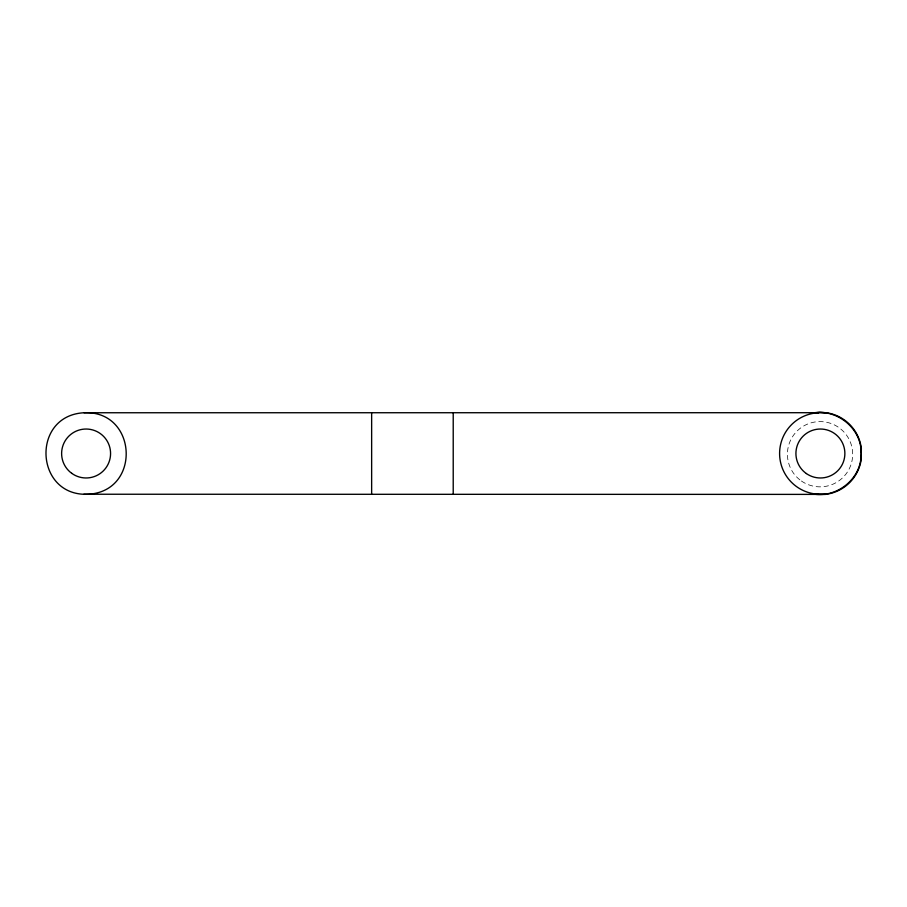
<?xml version="1.0" encoding="UTF-8"?>
<svg xmlns="http://www.w3.org/2000/svg" width="907" height="907" viewBox="0 0 907 907"><rect width="100%" height="100%" fill="white"/><g stroke="black" fill="none" stroke-linecap="round" stroke-linejoin="round"><path stroke-width="0.68" stroke-dasharray="4.54 3.4" d="M801.403 481.005A32.641 32.641 0 0 0 852.569 456.981A32.641 32.641 0 0 0 806.187 424.68A32.641 32.641 0 0 0 801.403 481.005"/><path stroke-width="1.36" d="M861.253 458.874L861.344 448.477A41.2 41.2 0 0 0 828.306 413.048L826.39 412.787M861.106 456.153C860.187 479.134 837.603 497.093 815.053 494.292M812.4 413.138L819.724 412.3L825.846 412.708L84.056 412.753C30.668 415.531 34.727 496.798 88.126 494.247C141.515 491.469 137.456 410.202 84.056 412.753M826.062 494.292L829.724 493.646A41.2 41.2 0 0 0 860.902 461.357L861.344 448.477M83.852 494.236L825.483 494.394L812.593 493.952M815.427 412.606C838.261 410.066 860.834 428.626 861.162 451.89M453.217 412.753L453.217 494.224M371.643 412.753L371.643 494.236M817.74 494.213A40.792 40.792 0 0 1 779.601 452.978A40.792 40.792 0 0 1 818.783 412.742M806.346 473.545A24.478 24.478 0 0 0 844.78 455.654A24.478 24.478 0 0 0 810.064 431.313A24.478 24.478 0 0 0 806.346 473.545M71.71 473.307A24.478 24.478 0 0 0 110.439 456.062A24.478 24.478 0 0 0 76.143 431.142A24.478 24.478 0 0 0 71.71 473.307"/></g></svg>
